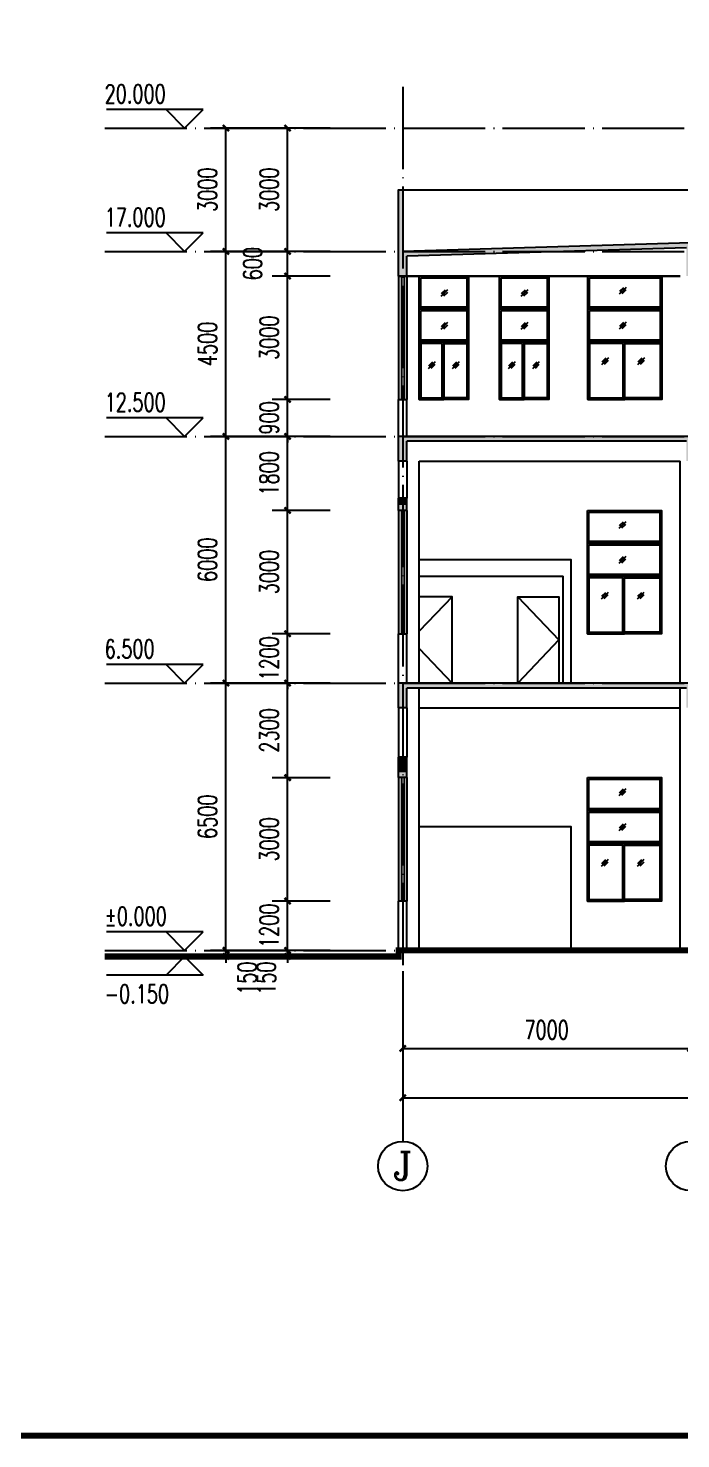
# Model space of a CAD drawing. Extents: x -4747 to 1060961, y -766984 to 396631.
# Drawn here: x 527111 to 542987, y -331389 to -297082 of the extents above; entities that cross this region are included whole.
import ezdxf
from ezdxf.enums import TextEntityAlignment as Align

# ---------------------------------------------------------------- set-up
doc = ezdxf.new("R2010")
doc.units = 0
doc.header["$LTSCALE"] = 1000
doc.header["$MEASUREMENT"] = 0
doc.linetypes.add('DOTE', pattern=[2.42, 2, -0.2, 0.02, -0.2])
doc.layers.get('0').update_dxf_attribs({"linetype": 'CONTINUOUS'})
doc.layers.get('DEFPOINTS').update_dxf_attribs({"linetype": 'CONTINUOUS'})
for name, color, linetype in [('AXIS', 3, 'CONTINUOUS'), ('AXIS_TEXT', 7, 'CONTINUOUS'), ('DIM_ELEV', 3, 'CONTINUOUS'), ('DOTE', 1, 'DOTE'), ('PUB_DIM', 3, 'CONTINUOUS'), ('PUB_TEXT', 7, 'CONTINUOUS'), ('PUB_TITLE', 4, 'CONTINUOUS'), ('WALL', 6, 'CONTINUOUS'), ('WINDOW', 4, 'CONTINUOUS'), ('剖面填充', 147, 'CONTINUOUS'), ('屋面', 4, 'CONTINUOUS'), ('投影', 8, 'CONTINUOUS')]:
    doc.layers.add(name, color=color, linetype=linetype)
doc.styles.add('_TCH_AXIS', font='COMPLEX', dxfattribs={"bigfont": 'GBCBIG'})
doc.styles.add('_TCH_DIM', font='SIMPLEX', dxfattribs={"bigfont": 'GBCBIG'})
doc.styles.add('DIM_FONT', font='SIMPLEX', dxfattribs={"width": 0.7, "bigfont": 'GBCBIG'})
doc.dimstyles.new('DIMN150', dxfattribs={"dimscale": 1.5, "dimtxt": 300, "dimasz": 100, "dimexe": 250, "dimexo": 300, "dimgap": 150, "dimtad": 1, "dimdec": 0, "dimzin": 0, "dimtxsty": 'DIM_FONT', "dimblk": 'ARCHTICK', "dimcen": 0.09, "dimclrt": 7, "dimazin": 3, "dimtfac": 1, "dimtdec": 0, "dimtix": 1, "dimtmove": 0, "dimatfit": 3, "dimtolj": 1, "dimtzin": 0})

# ---------------------------------------------------------------- blocks, each defined once
blk = doc.blocks.new('_ARCHTICK')
at = {"color": 0, "linetype": 'BYBLOCK', "const_width": 0.4}
blk.add_lwpolyline([(-0.5, -0.5), (0.5, 0.5)], dxfattribs=at)
blk = doc.blocks.new('*D654')
at = {"layer": 'DEFPOINTS', "color": 0}
for p in [(533422, -319510), (534907, -319510), (534907, -319660)]:
    blk.add_point(p, dxfattribs=at)
at = {"layer": 'PUB_DIM', "color": 0}
for p, q in [((533422, -319510), (533422, -319360)), ((534457, -319510), (533047, -319510)), ((534457, -319660), (533047, -319660)), ((533422, -319660), (533422, -319510)), ((533422, -319660), (533422, -319810))]:
    blk.add_line(p, q, dxfattribs=at)
at = {"layer": 'PUB_DIM', "color": 0, "xscale": 150, "yscale": 150, "zscale": 150}
for p, rotation in [((533422, -319510), 270), ((533422, -319660), 90)]:
    blk.add_blockref('_ARCHTICK', p, dxfattribs=dict(at, rotation=rotation))
at = {"layer": 'PUB_DIM', "color": 7, "insert": (532904, -320185), "char_height": 450, "attachment_point": 5, "rotation": 90, "style": 'DIM_FONT'}
blk.add_mtext('\\A1;150', dxfattribs=at)
blk = doc.blocks.new('*D655')
at = {"layer": 'DEFPOINTS', "color": 0}
for p in [(533422, -318310), (534907, -318310), (534907, -319510)]:
    blk.add_point(p, dxfattribs=at)
at = {"layer": 'PUB_DIM', "color": 0}
for p, q in [((534457, -318310), (533047, -318310)), ((533422, -318310), (533422, -318160)), ((533422, -319510), (533422, -318310)), ((534457, -319510), (533047, -319510)), ((533422, -319510), (533422, -319660))]:
    blk.add_line(p, q, dxfattribs=at)
at = {"layer": 'PUB_DIM', "color": 0, "xscale": 150, "yscale": 150, "zscale": 150}
for p, rotation in [((533422, -318310), 270), ((533422, -319510), 90)]:
    blk.add_blockref('_ARCHTICK', p, dxfattribs=dict(at, rotation=rotation))
at = {"layer": 'PUB_DIM', "color": 7, "insert": (532972, -318910), "char_height": 450, "attachment_point": 5, "rotation": 90, "style": 'DIM_FONT'}
blk.add_mtext('\\A1;1200', dxfattribs=at)
blk = doc.blocks.new('*D656')
at = {"layer": 'DEFPOINTS', "color": 0}
for p in [(533422, -315310), (534907, -315310), (534907, -318310)]:
    blk.add_point(p, dxfattribs=at)
at = {"layer": 'PUB_DIM', "color": 0}
for p, q in [((534457, -315310), (533047, -315310)), ((533422, -318310), (533422, -315310)), ((534457, -318310), (533047, -318310))]:
    blk.add_line(p, q, dxfattribs=at)
at = {"layer": 'PUB_DIM', "color": 0, "xscale": 150, "yscale": 150, "zscale": 150}
for p, rotation in [((533422, -315310), 90), ((533422, -318310), 270)]:
    blk.add_blockref('_ARCHTICK', p, dxfattribs=dict(at, rotation=rotation))
at = {"layer": 'PUB_DIM', "color": 7, "insert": (532972, -316810), "char_height": 450, "attachment_point": 5, "rotation": 90, "style": 'DIM_FONT'}
blk.add_mtext('\\A1;3000', dxfattribs=at)
blk = doc.blocks.new('*D657')
at = {"layer": 'DEFPOINTS', "color": 0}
for p in [(533422, -313010), (534907, -313010), (534907, -315310)]:
    blk.add_point(p, dxfattribs=at)
at = {"layer": 'PUB_DIM', "color": 0}
for p, q in [((534457, -313010), (533047, -313010)), ((533422, -315310), (533422, -313010)), ((534457, -315310), (533047, -315310))]:
    blk.add_line(p, q, dxfattribs=at)
at = {"layer": 'PUB_DIM', "color": 0, "xscale": 150, "yscale": 150, "zscale": 150}
for p, rotation in [((533422, -313010), 90), ((533422, -315310), 270)]:
    blk.add_blockref('_ARCHTICK', p, dxfattribs=dict(at, rotation=rotation))
at = {"layer": 'PUB_DIM', "color": 7, "insert": (532972, -314160), "char_height": 450, "attachment_point": 5, "rotation": 90, "style": 'DIM_FONT'}
blk.add_mtext('\\A1;2300', dxfattribs=at)
blk = doc.blocks.new('*D658')
at = {"layer": 'DEFPOINTS', "color": 0}
for p in [(533422, -311810), (534907, -311810), (534907, -313010)]:
    blk.add_point(p, dxfattribs=at)
at = {"layer": 'PUB_DIM', "color": 0}
for p, q in [((534457, -311810), (533047, -311810)), ((533422, -311810), (533422, -311660)), ((533422, -313010), (533422, -311810)), ((534457, -313010), (533047, -313010)), ((533422, -313010), (533422, -313160))]:
    blk.add_line(p, q, dxfattribs=at)
at = {"layer": 'PUB_DIM', "color": 0, "xscale": 150, "yscale": 150, "zscale": 150}
for p, rotation in [((533422, -311810), 270), ((533422, -313010), 90)]:
    blk.add_blockref('_ARCHTICK', p, dxfattribs=dict(at, rotation=rotation))
at = {"layer": 'PUB_DIM', "color": 7, "insert": (532972, -312410), "char_height": 450, "attachment_point": 5, "rotation": 90, "style": 'DIM_FONT'}
blk.add_mtext('\\A1;1200', dxfattribs=at)
blk = doc.blocks.new('*D659')
at = {"layer": 'DEFPOINTS', "color": 0}
for p in [(533422, -308810), (534907, -308810), (534907, -311810)]:
    blk.add_point(p, dxfattribs=at)
at = {"layer": 'PUB_DIM', "color": 0}
for p, q in [((534457, -308810), (533047, -308810)), ((533422, -311810), (533422, -308810)), ((534457, -311810), (533047, -311810))]:
    blk.add_line(p, q, dxfattribs=at)
at = {"layer": 'PUB_DIM', "color": 0, "xscale": 150, "yscale": 150, "zscale": 150}
for p, rotation in [((533422, -308810), 90), ((533422, -311810), 270)]:
    blk.add_blockref('_ARCHTICK', p, dxfattribs=dict(at, rotation=rotation))
at = {"layer": 'PUB_DIM', "color": 7, "insert": (532972, -310310), "char_height": 450, "attachment_point": 5, "rotation": 90, "style": 'DIM_FONT'}
blk.add_mtext('\\A1;3000', dxfattribs=at)
blk = doc.blocks.new('*D660')
at = {"layer": 'DEFPOINTS', "color": 0}
for p in [(533422, -307010), (534907, -307010), (534907, -308810)]:
    blk.add_point(p, dxfattribs=at)
at = {"layer": 'PUB_DIM', "color": 0}
for p, q in [((534457, -307010), (533047, -307010)), ((533422, -308810), (533422, -307010)), ((534457, -308810), (533047, -308810))]:
    blk.add_line(p, q, dxfattribs=at)
at = {"layer": 'PUB_DIM', "color": 0, "xscale": 150, "yscale": 150, "zscale": 150}
for p, rotation in [((533422, -307010), 90), ((533422, -308810), 270)]:
    blk.add_blockref('_ARCHTICK', p, dxfattribs=dict(at, rotation=rotation))
at = {"layer": 'PUB_DIM', "color": 7, "insert": (532972, -307910), "char_height": 450, "attachment_point": 5, "rotation": 90, "style": 'DIM_FONT'}
blk.add_mtext('\\A1;1800', dxfattribs=at)
blk = doc.blocks.new('*D661')
at = {"layer": 'DEFPOINTS', "color": 0}
for p in [(533422, -306110), (534907, -306110), (534907, -307010)]:
    blk.add_point(p, dxfattribs=at)
at = {"layer": 'PUB_DIM', "color": 0}
for p, q in [((533422, -306110), (533422, -305960)), ((534457, -306110), (533047, -306110)), ((533422, -307010), (533422, -306110)), ((534457, -307010), (533047, -307010)), ((533422, -307010), (533422, -307160))]:
    blk.add_line(p, q, dxfattribs=at)
at = {"layer": 'PUB_DIM', "color": 0, "xscale": 150, "yscale": 150, "zscale": 150}
for p, rotation in [((533422, -306110), 270), ((533422, -307010), 90)]:
    blk.add_blockref('_ARCHTICK', p, dxfattribs=dict(at, rotation=rotation))
at = {"layer": 'PUB_DIM', "color": 7, "insert": (532972, -306560), "char_height": 450, "attachment_point": 5, "rotation": 90, "style": 'DIM_FONT'}
blk.add_mtext('\\A1;900', dxfattribs=at)
blk = doc.blocks.new('*D662')
at = {"layer": 'DEFPOINTS', "color": 0}
for p in [(533422, -303110), (534907, -303110), (534907, -306110)]:
    blk.add_point(p, dxfattribs=at)
at = {"layer": 'PUB_DIM', "color": 0}
for p, q in [((534457, -303110), (533047, -303110)), ((533422, -306110), (533422, -303110)), ((534457, -306110), (533047, -306110))]:
    blk.add_line(p, q, dxfattribs=at)
at = {"layer": 'PUB_DIM', "color": 0, "xscale": 150, "yscale": 150, "zscale": 150}
for p, rotation in [((533422, -303110), 90), ((533422, -306110), 270)]:
    blk.add_blockref('_ARCHTICK', p, dxfattribs=dict(at, rotation=rotation))
at = {"layer": 'PUB_DIM', "color": 7, "insert": (532972, -304610), "char_height": 450, "attachment_point": 5, "rotation": 90, "style": 'DIM_FONT'}
blk.add_mtext('\\A1;3000', dxfattribs=at)
blk = doc.blocks.new('*D663')
at = {"layer": 'DEFPOINTS', "color": 0}
for p in [(533422, -302510), (534907, -302510), (534907, -303110)]:
    blk.add_point(p, dxfattribs=at)
at = {"layer": 'PUB_DIM', "color": 0}
for p, q in [((534457, -302510), (533047, -302510)), ((533422, -303110), (533422, -302510)), ((534457, -303110), (533047, -303110))]:
    blk.add_line(p, q, dxfattribs=at)
at = {"layer": 'PUB_DIM', "color": 0, "xscale": 150, "yscale": 150, "zscale": 150}
for p, rotation in [((533422, -302510), 90), ((533422, -303110), 270)]:
    blk.add_blockref('_ARCHTICK', p, dxfattribs=dict(at, rotation=rotation))
at = {"layer": 'PUB_DIM', "color": 7, "insert": (532571, -302810), "char_height": 450, "attachment_point": 5, "rotation": 90, "style": 'DIM_FONT'}
blk.add_mtext('\\A1;600', dxfattribs=at)
blk = doc.blocks.new('*D664')
at = {"layer": 'DEFPOINTS', "color": 0}
for p in [(533422, -299510), (534907, -299510), (534907, -302510)]:
    blk.add_point(p, dxfattribs=at)
at = {"layer": 'PUB_DIM', "color": 0}
for p, q in [((534457, -299510), (533047, -299510)), ((533422, -302510), (533422, -299510)), ((534457, -302510), (533047, -302510))]:
    blk.add_line(p, q, dxfattribs=at)
at = {"layer": 'PUB_DIM', "color": 0, "xscale": 150, "yscale": 150, "zscale": 150}
for p, rotation in [((533422, -299510), 90), ((533422, -302510), 270)]:
    blk.add_blockref('_ARCHTICK', p, dxfattribs=dict(at, rotation=rotation))
at = {"layer": 'PUB_DIM', "color": 7, "insert": (532972, -301010), "char_height": 450, "attachment_point": 5, "rotation": 90, "style": 'DIM_FONT'}
blk.add_mtext('\\A1;3000', dxfattribs=at)
blk = doc.blocks.new('*D665')
at = {"layer": 'DEFPOINTS', "color": 0}
for p in [(531922, -319510), (534907, -319510), (534907, -319660)]:
    blk.add_point(p, dxfattribs=at)
at = {"layer": 'PUB_DIM', "color": 0}
for p, q in [((531922, -319510), (531922, -319360)), ((534457, -319510), (531547, -319510)), ((534457, -319660), (531547, -319660)), ((531922, -319660), (531922, -319510)), ((531922, -319660), (531922, -319810))]:
    blk.add_line(p, q, dxfattribs=at)
at = {"layer": 'PUB_DIM', "color": 0, "xscale": 150, "yscale": 150, "zscale": 150}
for p, rotation in [((531922, -319510), 270), ((531922, -319660), 90)]:
    blk.add_blockref('_ARCHTICK', p, dxfattribs=dict(at, rotation=rotation))
at = {"layer": 'PUB_DIM', "color": 7, "insert": (532439, -320185), "char_height": 450, "attachment_point": 5, "rotation": 90, "style": 'DIM_FONT'}
blk.add_mtext('\\A1;150', dxfattribs=at)
blk = doc.blocks.new('*D666')
at = {"layer": 'DEFPOINTS', "color": 0}
for p in [(531922, -313010), (534907, -313010), (534907, -319510)]:
    blk.add_point(p, dxfattribs=at)
at = {"layer": 'PUB_DIM', "color": 0}
for p, q in [((534457, -313010), (531547, -313010)), ((531922, -319510), (531922, -313010)), ((534457, -319510), (531547, -319510))]:
    blk.add_line(p, q, dxfattribs=at)
at = {"layer": 'PUB_DIM', "color": 0, "xscale": 150, "yscale": 150, "zscale": 150}
for p, rotation in [((531922, -313010), 90), ((531922, -319510), 270)]:
    blk.add_blockref('_ARCHTICK', p, dxfattribs=dict(at, rotation=rotation))
at = {"layer": 'PUB_DIM', "color": 7, "insert": (531472, -316260), "char_height": 450, "attachment_point": 5, "rotation": 90, "style": 'DIM_FONT'}
blk.add_mtext('\\A1;6500', dxfattribs=at)
blk = doc.blocks.new('*D667')
at = {"layer": 'DEFPOINTS', "color": 0}
for p in [(531922, -307010), (534907, -307010), (534907, -313010)]:
    blk.add_point(p, dxfattribs=at)
at = {"layer": 'PUB_DIM', "color": 0}
for p, q in [((534457, -307010), (531547, -307010)), ((531922, -313010), (531922, -307010)), ((534457, -313010), (531547, -313010))]:
    blk.add_line(p, q, dxfattribs=at)
at = {"layer": 'PUB_DIM', "color": 0, "xscale": 150, "yscale": 150, "zscale": 150}
for p, rotation in [((531922, -307010), 90), ((531922, -313010), 270)]:
    blk.add_blockref('_ARCHTICK', p, dxfattribs=dict(at, rotation=rotation))
at = {"layer": 'PUB_DIM', "color": 7, "insert": (531472, -310010), "char_height": 450, "attachment_point": 5, "rotation": 90, "style": 'DIM_FONT'}
blk.add_mtext('\\A1;6000', dxfattribs=at)
blk = doc.blocks.new('*D668')
at = {"layer": 'DEFPOINTS', "color": 0}
for p in [(531922, -302510), (534907, -302510), (534907, -307010)]:
    blk.add_point(p, dxfattribs=at)
at = {"layer": 'PUB_DIM', "color": 0}
for p, q in [((534457, -302510), (531547, -302510)), ((531922, -307010), (531922, -302510)), ((534457, -307010), (531547, -307010))]:
    blk.add_line(p, q, dxfattribs=at)
at = {"layer": 'PUB_DIM', "color": 0, "xscale": 150, "yscale": 150, "zscale": 150}
for p, rotation in [((531922, -302510), 90), ((531922, -307010), 270)]:
    blk.add_blockref('_ARCHTICK', p, dxfattribs=dict(at, rotation=rotation))
at = {"layer": 'PUB_DIM', "color": 7, "insert": (531472, -304760), "char_height": 450, "attachment_point": 5, "rotation": 90, "style": 'DIM_FONT'}
blk.add_mtext('\\A1;4500', dxfattribs=at)
blk = doc.blocks.new('*D669')
at = {"layer": 'DEFPOINTS', "color": 0}
for p in [(531922, -299510), (534907, -299510), (534907, -302510)]:
    blk.add_point(p, dxfattribs=at)
at = {"layer": 'PUB_DIM', "color": 0}
for p, q in [((534457, -299510), (531547, -299510)), ((531922, -302510), (531922, -299510)), ((534457, -302510), (531547, -302510))]:
    blk.add_line(p, q, dxfattribs=at)
at = {"layer": 'PUB_DIM', "color": 0, "xscale": 150, "yscale": 150, "zscale": 150}
for p, rotation in [((531922, -299510), 90), ((531922, -302510), 270)]:
    blk.add_blockref('_ARCHTICK', p, dxfattribs=dict(at, rotation=rotation))
at = {"layer": 'PUB_DIM', "color": 7, "insert": (531472, -301010), "char_height": 450, "attachment_point": 5, "rotation": 90, "style": 'DIM_FONT'}
blk.add_mtext('\\A1;3000', dxfattribs=at)
blk = doc.blocks.new('*D692')
at = {"layer": 'AXIS', "color": 0}
for p, q in [((536223, -320818), (536223, -322268)), ((543223, -320818), (543223, -322268)), ((536223, -321893), (543223, -321893))]:
    blk.add_line(p, q, dxfattribs=at)
at = {"layer": 'DEFPOINTS', "color": 0}
for p in [(536223, -320368), (543223, -320368), (543223, -321893)]:
    blk.add_point(p, dxfattribs=at)
at = {"layer": 'AXIS', "color": 0, "xscale": 150, "yscale": 150, "zscale": 150, "rotation": 180}
blk.add_blockref('_ARCHTICK', (536223, -321893), dxfattribs=at)
at = {"layer": 'AXIS', "color": 0, "xscale": 150, "yscale": 150, "zscale": 150}
blk.add_blockref('_ARCHTICK', (543223, -321893), dxfattribs=at)
at = {"layer": 'AXIS', "color": 7, "insert": (539723, -321443), "char_height": 450, "attachment_point": 5, "style": 'DIM_FONT'}
blk.add_mtext('\\A1;7000', dxfattribs=at)
blk = doc.blocks.new('*D693')
at = {"layer": 'AXIS', "color": 0}
for p, q in [((536223, -321944), (536223, -323468)), ((578223, -321944), (578223, -323468)), ((536223, -323093), (578223, -323093))]:
    blk.add_line(p, q, dxfattribs=at)
at = {"layer": 'DEFPOINTS', "color": 0}
for p in [(536223, -321494), (578223, -321494), (578223, -323093)]:
    blk.add_point(p, dxfattribs=at)
at = {"layer": 'AXIS', "color": 0, "xscale": 150, "yscale": 150, "zscale": 150, "rotation": 180}
blk.add_blockref('_ARCHTICK', (536223, -323093), dxfattribs=at)
at = {"layer": 'AXIS', "color": 0, "xscale": 150, "yscale": 150, "zscale": 150}
blk.add_blockref('_ARCHTICK', (578223, -323093), dxfattribs=at)
at = {"layer": 'AXIS', "color": 7, "insert": (557223, -322643), "char_height": 450, "attachment_point": 5, "style": 'DIM_FONT'}
blk.add_mtext('\\A1;42000', dxfattribs=at)

msp = doc.modelspace()

# ---------------------------------------------------------------- hatches: boundary and pattern name
at = {"layer": '剖面填充'}
h = msp.add_hatch(color=256, dxfattribs=at)
h.paths.add_polyline_path([(536223.4, -308509.5), (536123.4, -308509.5), (536123.4, -308659.5), (536223.4, -308659.5)])
h.paths.add_polyline_path([(536323.4, -308509.5), (536223.4, -308509.5), (536223.4, -308659.5), (536323.4, -308659.5)])
at = {"layer": '投影'}
h = msp.add_hatch(color=256, dxfattribs=at)
h.paths.add_polyline_path([(543323.4, -302416.6), (546623.4, -302317.6), (546623.4, -303004.5), (546823.4, -303004.5), (546823.4, -302317.6), (550123.4, -302416.6), (550123.4, -303109.5), (550323.4, -303109.5), (550323.4, -302422.6), (557123.4, -302626.6), (557123.4, -303109.5), (557323.4, -303109.5), (557323.4, -302626.6), (564123.4, -302422.6), (564123.4, -303109.5), (564323.4, -303109.5), (564323.4, -302416.6), (567623.4, -302317.6), (567623.4, -303004.5), (567823.4, -303004.5), (567823.4, -302317.6), (571123.4, -302416.6), (571123.4, -303109.5), (571323.4, -303109.5), (571323.4, -302422.6), (578123.4, -302626.6), (578123.4, -303109.5), (578323.4, -303109.5), (578323.4, -301009.5), (578223.4, -301009.5), (578223.4, -302509.5), (578123.4, -302506.5), (567723.4, -302194.5), (557223.4, -302509.5), (546723.4, -302194.5), (536223.4, -302509.5), (536223.4, -301009.5), (536123.4, -301009.5), (536123.4, -303109.5), (536323.4, -303109.5), (536323.4, -302626.6), (543123.4, -302422.6), (543123.4, -303109.5), (543323.4, -303109.5)])
h.paths.add_polyline_path([(578323.4, -307009.5), (536123.4, -307009.5), (536123.4, -307609.5), (536323.4, -307609.5), (536323.4, -307129.5), (543123.4, -307129.5), (543123.4, -307609.5), (543323.4, -307609.5), (543323.4, -307129.5), (550123.4, -307129.5), (550123.4, -307609.5), (550323.4, -307609.5), (550323.4, -307129.5), (557123.4, -307129.5), (557123.4, -307609.5), (557323.4, -307609.5), (557323.4, -307129.5), (560123.4, -307129.5), (560123.4, -307609.5), (560323.4, -307609.5), (560323.4, -307129.5), (564123.4, -307129.5), (564123.4, -307609.5), (564323.4, -307609.5), (564323.4, -307129.5), (571123.4, -307129.5), (571123.4, -307609.5), (571323.4, -307609.5), (571323.4, -307129.5), (578123.4, -307129.5), (578123.4, -307609.5), (578323.4, -307609.5)])
h.paths.add_polyline_path([(564323.4, -313129.5), (571123.4, -313129.5), (571123.4, -313609.5), (571323.4, -313609.5), (571323.4, -313129.5), (578123.4, -313129.5), (578123.4, -313609.5), (578323.4, -313609.5), (578323.4, -313009.5), (536123.4, -313009.5), (536123.4, -313609.5), (536323.4, -313609.5), (536323.4, -313129.5), (543123.4, -313129.5), (543123.4, -313609.5), (543323.4, -313609.5), (543323.4, -313129.5), (550123.4, -313129.5), (550123.4, -313609.5), (550323.4, -313609.5), (550323.4, -313129.5), (557123.4, -313129.5), (557123.4, -313609.5), (557323.4, -313609.5), (557323.4, -313129.5), (560123.4, -313129.5), (560123.4, -313609.5), (560323.4, -313609.5), (560323.4, -313129.5), (564123.4, -313129.5), (564123.4, -313609.5), (564323.4, -313609.5)])
h.paths.add_polyline_path([(548661.9, -322139.1), (550708.7, -322139.1), (550708.7, -321184.9), (548661.9, -321184.9)], flags=9)
h = msp.add_hatch(color=256, dxfattribs=at)
h.paths.add_polyline_path([(536323.4, -315159.5), (536123.4, -315159.5), (536123.4, -315309.5), (536323.4, -315309.5)])
h.paths.add_polyline_path([(536323.4, -308659.5), (536123.4, -308659.5), (536123.4, -308809.5), (536323.4, -308809.5)])
h.paths.add_polyline_path([(578323.4, -308659.5), (578123.4, -308659.5), (578123.4, -308809.5), (578323.4, -308809.5)])
h.paths.add_polyline_path([(578323.4, -315159.5), (578123.4, -315159.5), (578123.4, -315309.5), (578323.4, -315309.5)])
h = msp.add_hatch(color=256, dxfattribs=at)
h.paths.add_polyline_path([(536223.4, -314809.5), (536123.4, -314809.5), (536123.4, -315159.5), (536223.4, -315159.5)])
h.paths.add_polyline_path([(536223.4, -315159.5), (536323.4, -315159.5), (536323.4, -314809.5), (536223.4, -314809.5)])

# ---------------------------------------------------------------- linework, layer by layer
at = {"layer": 'AXIS'}
msp.add_line((536223.4, -320018.5), (536223.4, -324156.2), dxfattribs=at)
for centre in [(536223.4, -324756.2), (543223.4, -324756.2)]:
    msp.add_circle(centre, 600, dxfattribs=at)
at = {"layer": 'DIM_ELEV'}
for p, q in [((531364, -299059.5), (529016.5, -299059.5)), ((530914, -299509.5), (530464, -299059.5)), ((530914, -299509.5), (531364, -299059.5)), ((531364, -302059.5), (529016.5, -302059.5)), ((530914, -302509.5), (530464, -302059.5)), ((530914, -302509.5), (531364, -302059.5)), ((531364, -306559.5), (529016.5, -306559.5)), ((530914, -307009.5), (530464, -306559.5)), ((530914, -307009.5), (531364, -306559.5)), ((531364, -312559.5), (529016.5, -312559.5)), ((530914, -313009.5), (530464, -312559.5)), ((530914, -313009.5), (531364, -312559.5)), ((531364, -319059.5), (529016.5, -319059.5)), ((530914, -319509.5), (530464, -319059.5)), ((530914, -319509.5), (531364, -319059.5)), ((530914, -319659.5), (530464, -320109.5)), ((530914, -319659.5), (531364, -320109.5)), ((531364, -320109.5), (529016.5, -320109.5))]:
    msp.add_line(p, q, dxfattribs=at)
at = {"layer": 'DOTE'}
msp.add_line((536223.4, -298509.5), (536223.4, -321543.1), dxfattribs=at)
for points in [[(528971.5, -299509.5), (585430.3, -299509.5)], [(528971.5, -302509.5), (585430.3, -302509.5)], [(528971.5, -307009.5), (585430.3, -307009.5)], [(528971.5, -313009.5), (585430.3, -313009.5)], [(528971.5, -319509.5), (585430.3, -319509.5)]]:
    msp.add_lwpolyline(points, dxfattribs=at)
at = {"layer": 'PUB_TITLE', "const_width": 150}
msp.add_lwpolyline([(425670.8, -331314.3), (598770.8, -331314.3), (598770.8, -208164.3), (425670.8, -208164.3)], close=True, dxfattribs=at)
at = {"layer": 'WALL'}
for points in [[(536123.4, -303109.5), (536123.4, -301009.5)], [(536123.4, -302509.5), (536123.4, -301009.5), (536223.4, -301009.5), (536223.4, -302509.5)], [(546723.4, -302194.5), (536223.4, -302509.5)], [(543123.4, -302422.6), (536323.4, -302626.6)], [(536323.4, -302509.5), (536323.4, -302506.5)], [(536323.4, -303109.5), (536323.4, -302626.6)], [(536123.4, -303109.5), (536323.4, -303109.5)], [(536123.4, -303109.5), (536323.4, -303109.5)], [(536323.4, -303109.5), (536123.4, -303109.5)], [(536123.4, -307609.5), (536123.4, -306109.5)], [(536123.4, -306109.5), (536323.4, -306109.5)], [(536323.4, -307009.5), (536323.4, -306109.5)], [(578323.4, -307009.5), (536123.4, -307009.5)], [(536323.4, -307609.5), (536323.4, -307129.5)], [(543123.4, -307129.5), (536323.4, -307129.5)], [(536323.4, -307609.5), (536123.4, -307609.5)], [(536123.4, -307609.5), (536123.4, -308509.5)], [(536323.4, -307609.5), (536323.4, -308509.5)], [(536123.4, -308809.5), (536123.4, -308509.5)], [(536323.4, -308509.5), (536123.4, -308509.5)], [(536323.4, -308659.5), (536123.4, -308659.5)], [(536323.4, -308809.5), (536323.4, -308509.5)], [(536323.4, -308809.5), (536123.4, -308809.5)], [(536123.4, -313009.5), (536123.4, -311809.5)], [(536123.4, -311809.5), (536323.4, -311809.5)], [(536323.4, -313009.5), (536323.4, -311809.5)], [(578323.4, -313009.5), (536123.4, -313009.5)], [(536123.4, -313609.5), (536123.4, -313009.5)], [(543123.4, -313129.5), (536323.4, -313129.5)], [(536323.4, -313609.5), (536323.4, -313129.5)], [(536323.4, -313609.5), (536123.4, -313609.5)], [(536123.4, -313609.5), (536123.4, -314809.5)], [(536323.4, -313609.5), (536323.4, -314809.5)], [(536123.4, -315309.5), (536123.4, -314809.5)], [(536323.4, -314809.5), (536123.4, -314809.5)], [(536323.4, -315309.5), (536323.4, -314809.5)], [(536323.4, -315159.5), (536123.4, -315159.5)], [(536323.4, -315309.5), (536123.4, -315309.5)], [(536123.4, -319659.5), (536123.4, -318309.5)], [(536323.4, -318309.5), (536123.4, -318309.5)], [(536323.4, -319509.5), (536323.4, -318309.5)]]:
    msp.add_lwpolyline(points, dxfattribs=at)
at = {"layer": 'WINDOW', "linetype": 'BYBLOCK'}
for points in [[(536123.4, -303109.5), (536123.4, -306109.5)], [(536190.1, -303109.5), (536190.1, -306109.5)], [(536256.7, -303109.5), (536256.7, -306109.5)], [(536323.4, -303109.5), (536323.4, -306109.5)], [(536123.4, -308809.5), (536123.4, -311809.5)], [(536190.1, -308809.5), (536190.1, -311809.5)], [(536256.7, -308809.5), (536256.7, -311809.5)], [(536323.4, -308809.5), (536323.4, -311809.5)], [(536123.4, -315309.5), (536123.4, -318309.5)], [(536190.1, -315309.5), (536190.1, -318309.5)], [(536256.7, -315309.5), (536256.7, -318309.5)], [(536323.4, -315309.5), (536323.4, -318309.5)]]:
    msp.add_lwpolyline(points, dxfattribs=at)
at = {"layer": '屋面', "const_width": 150}
msp.add_lwpolyline([(528971.5, -319659.5), (536123.4, -319659.5), (536123.4, -319509.5), (578323.4, -319509.5), (578323.4, -319659.5), (585430.3, -319659.5)], dxfattribs=at)
at = {"layer": '投影'}
for points in [[(536223.4, -301009.5), (557123.4, -301009.5)], [(536323.4, -303109.5), (542973.4, -303109.5)], [(542973.4, -303109.5), (536323.4, -303109.5)], [(537315.4, -303442.6), (537148.7, -303609.3)], [(537251.3, -303450.1), (537156.2, -303545.2)], [(537307.8, -303506.7), (537212.8, -303601.7)], [(539265.4, -303442.6), (539098.7, -303609.3)], [(539201.3, -303450.1), (539106.2, -303545.2)], [(539257.8, -303506.7), (539162.8, -303601.7)], [(541657, -303384.8), (541490.3, -303551.5)], [(541592.9, -303392.3), (541497.9, -303487.4)], [(541649.5, -303448.9), (541554.4, -303544)], [(536623.4, -303909.5), (537823.4, -303909.5)], [(538573.4, -303909.5), (539773.4, -303909.5)], [(540723.4, -303909.5), (542523.4, -303909.5)], [(537315.4, -304242.6), (537148.7, -304409.3)], [(537251.3, -304250.1), (537156.2, -304345.2)], [(539265.4, -304242.6), (539098.7, -304409.3)], [(539201.3, -304250.1), (539106.2, -304345.2)], [(541657, -304234.1), (541490.3, -304400.8)], [(541592.9, -304241.6), (541497.9, -304336.7)], [(541649.5, -304298.2), (541554.4, -304393.3)], [(537307.8, -304306.7), (537212.8, -304401.7)], [(539257.8, -304306.7), (539162.8, -304401.7)], [(536623.4, -304709.5), (537823.4, -304709.5), (537823.4, -306109.5), (536623.4, -306109.5), (536623.4, -304709.5)], [(536623.4, -304709.5), (537823.4, -304709.5)], [(537223.4, -304709.5), (537223.4, -306109.5)], [(537223.4, -304749.5), (537783.4, -304749.5), (537783.4, -306069.5), (537223.4, -306069.5)], [(538573.4, -304709.5), (539773.4, -304709.5), (539773.4, -306109.5), (538573.4, -306109.5), (538573.4, -304709.5)], [(538573.4, -304709.5), (539773.4, -304709.5)], [(539173.4, -304709.5), (539173.4, -306109.5)], [(539173.4, -304749.5), (539733.4, -304749.5), (539733.4, -306069.5), (539173.4, -306069.5)], [(540723.4, -304709.5), (542523.4, -304709.5)], [(541623.4, -304749.5), (542483.4, -304749.5), (542483.4, -306069.5), (541623.4, -306069.5)], [(537008.3, -305198.8), (536841.6, -305365.5)], [(536944.2, -305206.3), (536849.1, -305301.4)], [(537000.8, -305262.9), (536905.7, -305358)], [(537595.3, -305198.8), (537428.5, -305365.5)], [(537531.1, -305206.3), (537436.1, -305301.4)], [(537587.7, -305262.9), (537492.7, -305358)], [(538958.3, -305198.8), (538791.6, -305365.5)], [(538894.2, -305206.3), (538799.1, -305301.4)], [(538950.8, -305262.9), (538855.7, -305358)], [(539545.3, -305198.8), (539378.5, -305365.5)], [(539481.1, -305206.3), (539386.1, -305301.4)], [(539537.7, -305262.9), (539442.7, -305358)], [(541228.9, -305102.9), (541062.1, -305269.6)], [(541164.7, -305110.4), (541069.7, -305205.5)], [(541221.3, -305167), (541126.3, -305262)], [(542101.5, -305102.9), (541934.8, -305269.6)], [(542037.4, -305110.4), (541942.4, -305205.5)], [(542094, -305167), (541998.9, -305262)], [(536623.4, -307609.5), (542973.4, -307609.5)], [(536623.4, -313009.5), (536623.4, -307609.5)], [(542973.4, -313009.5), (542973.4, -307609.5)], [(541647.6, -309084.8), (541480.9, -309251.5)], [(541583.5, -309092.3), (541488.4, -309187.4)], [(541640.1, -309148.9), (541545, -309244)], [(540714, -309609.5), (542514, -309609.5)], [(540323.4, -313009.5), (540323.4, -310009.5), (536623.4, -310009.5)], [(541647.6, -309934.1), (541480.9, -310100.8)], [(541583.5, -309941.6), (541488.4, -310036.7)], [(541640.1, -309998.2), (541545, -310093.3)], [(536623.4, -310409.5), (540123.4, -310409.5)], [(540123.4, -313009.5), (540123.4, -310409.5)], [(540714, -310409.5), (542514, -310409.5)], [(541614, -310449.5), (542474, -310449.5), (542474, -311769.5), (541614, -311769.5)], [(541219.4, -310802.9), (541052.7, -310969.6)], [(541155.3, -310810.4), (541060.3, -310905.5)], [(542092.1, -310802.9), (541925.4, -310969.6)], [(542028, -310810.4), (541932.9, -310905.5)], [(536623.4, -313009.5), (537423.4, -313009.5), (537423.4, -310909.5), (536623.4, -310909.5)], [(537423.4, -310909.5), (536623.4, -311749.5)], [(539023.4, -310909.5), (540023.4, -311959.5), (539023.4, -313009.5)], [(541211.9, -310867), (541116.8, -310962)], [(542084.6, -310867), (541989.5, -310962)], [(536623.4, -312169.5), (537423.4, -313009.5)], [(536623.4, -319509.5), (536623.4, -313129.5)], [(542973.4, -319509.5), (542973.4, -313129.5)], [(536623.4, -313609.5), (542973.4, -313609.5)], [(541647.6, -315584.8), (541480.9, -315751.5)], [(541583.5, -315592.3), (541488.4, -315687.4)], [(541640.1, -315648.9), (541545, -315744)], [(540714, -316109.5), (542514, -316109.5)], [(540323.4, -319509.5), (540323.4, -316509.5), (536623.4, -316509.5)], [(541647.6, -316434.1), (541480.9, -316600.8)], [(541583.5, -316441.6), (541488.4, -316536.7)], [(541640.1, -316498.2), (541545, -316593.3)], [(540714, -316909.5), (542514, -316909.5)], [(541614, -316949.5), (542474, -316949.5), (542474, -318269.5), (541614, -318269.5)], [(541219.4, -317302.9), (541052.7, -317469.6)], [(541155.3, -317310.4), (541060.3, -317405.5)], [(542092.1, -317302.9), (541925.4, -317469.6)], [(542028, -317310.4), (541932.9, -317405.5)], [(541211.9, -317367), (541116.8, -317462)], [(542084.6, -317367), (541989.5, -317462)]]:
    msp.add_lwpolyline(points, dxfattribs=at)
for points in [[(536623.4, -303109.5), (537823.4, -303109.5), (537823.4, -303909.5), (536623.4, -303909.5)], [(536663.4, -303149.5), (537783.4, -303149.5), (537783.4, -303869.5), (536663.4, -303869.5)], [(538573.4, -303109.5), (539773.4, -303109.5), (539773.4, -303909.5), (538573.4, -303909.5)], [(538613.4, -303149.5), (539733.4, -303149.5), (539733.4, -303869.5), (538613.4, -303869.5)], [(540723.4, -303109.5), (542523.4, -303109.5), (542523.4, -306109.5), (540723.4, -306109.5)], [(540723.4, -303109.5), (542523.4, -303109.5), (542523.4, -303909.5), (540723.4, -303909.5)], [(540763.4, -303149.5), (542483.4, -303149.5), (542483.4, -303869.5), (540763.4, -303869.5)], [(536623.4, -303909.5), (537823.4, -303909.5), (537823.4, -304709.5), (536623.4, -304709.5)], [(536663.4, -303949.5), (537783.4, -303949.5), (537783.4, -304669.5), (536663.4, -304669.5)], [(538573.4, -303909.5), (539773.4, -303909.5), (539773.4, -304709.5), (538573.4, -304709.5)], [(538613.4, -303949.5), (539733.4, -303949.5), (539733.4, -304669.5), (538613.4, -304669.5)], [(540723.4, -303909.5), (542523.4, -303909.5), (542523.4, -304709.5), (540723.4, -304709.5)], [(540763.4, -303949.5), (542483.4, -303949.5), (542483.4, -304669.5), (540763.4, -304669.5)], [(537223.4, -304709.5), (536623.4, -304709.5), (536623.4, -306109.5), (537223.4, -306109.5)], [(537183.4, -304749.5), (536663.4, -304749.5), (536663.4, -306069.5), (537183.4, -306069.5)], [(537223.4, -304709.5), (537823.4, -304709.5), (537823.4, -306109.5), (537223.4, -306109.5)], [(539173.4, -304709.5), (538573.4, -304709.5), (538573.4, -306109.5), (539173.4, -306109.5)], [(539133.4, -304749.5), (538613.4, -304749.5), (538613.4, -306069.5), (539133.4, -306069.5)], [(539173.4, -304709.5), (539773.4, -304709.5), (539773.4, -306109.5), (539173.4, -306109.5)], [(541623.4, -304709.5), (540723.4, -304709.5), (540723.4, -306109.5), (541623.4, -306109.5)], [(541583.4, -304749.5), (540763.4, -304749.5), (540763.4, -306069.5), (541583.4, -306069.5)], [(541623.4, -304709.5), (542523.4, -304709.5), (542523.4, -306109.5), (541623.4, -306109.5)], [(540714, -308809.5), (542514, -308809.5), (542514, -311809.5), (540714, -311809.5)], [(540714, -308809.5), (542514, -308809.5), (542514, -309609.5), (540714, -309609.5)], [(540754, -308849.5), (542474, -308849.5), (542474, -309569.5), (540754, -309569.5)], [(540714, -309609.5), (542514, -309609.5), (542514, -310409.5), (540714, -310409.5)], [(540754, -309649.5), (542474, -309649.5), (542474, -310369.5), (540754, -310369.5)], [(541614, -310409.5), (540714, -310409.5), (540714, -311809.5), (541614, -311809.5)], [(541574, -310449.5), (540754, -310449.5), (540754, -311769.5), (541574, -311769.5)], [(541614, -310409.5), (542514, -310409.5), (542514, -311809.5), (541614, -311809.5)], [(539023.4, -313009.5), (539023.4, -310909.5), (540023.4, -310909.5), (540023.4, -313009.5), (539023.4, -313009.5)], [(540714, -315309.5), (542514, -315309.5), (542514, -318309.5), (540714, -318309.5)], [(540714, -315309.5), (542514, -315309.5), (542514, -316109.5), (540714, -316109.5)], [(540754, -315349.5), (542474, -315349.5), (542474, -316069.5), (540754, -316069.5)], [(540714, -316109.5), (542514, -316109.5), (542514, -316909.5), (540714, -316909.5)], [(540754, -316149.5), (542474, -316149.5), (542474, -316869.5), (540754, -316869.5)], [(541614, -316909.5), (540714, -316909.5), (540714, -318309.5), (541614, -318309.5)], [(541574, -316949.5), (540754, -316949.5), (540754, -318269.5), (541574, -318269.5)], [(541614, -316909.5), (542514, -316909.5), (542514, -318309.5), (541614, -318309.5)]]:
    msp.add_lwpolyline(points, close=True, dxfattribs=at)
for points in [[(536769.1, -305437.5, 0, 0, 0), (536956.1, -305437.5, 40, 0, 0), (537106.1, -305437.5, 0, 0, 0)], [(537681.7, -305437.5, 0, 0, 0), (537494.7, -305437.5, 40, 0, 0), (537344.7, -305437.5, 0, 0, 0)], [(538719.1, -305437.5, 0, 0, 0), (538906.1, -305437.5, 40, 0, 0), (539056.1, -305437.5, 0, 0, 0)], [(539631.7, -305437.5, 0, 0, 0), (539444.7, -305437.5, 40, 0, 0), (539294.7, -305437.5, 0, 0, 0)], [(540998, -305413, 0, 0, 0), (541185, -305413, 40, 0, 0), (541335, -305413, 0, 0, 0)], [(542188, -305413, 0, 0, 0), (542001, -305413, 40, 0, 0), (541851, -305413, 0, 0, 0)], [(540988.6, -311113, 0, 0, 0), (541175.6, -311113, 40, 0, 0), (541325.6, -311113, 0, 0, 0)], [(542178.6, -311113, 0, 0, 0), (541991.6, -311113, 40, 0, 0), (541841.6, -311113, 0, 0, 0)], [(540988.6, -317613, 0, 0, 0), (541175.6, -317613, 40, 0, 0), (541325.6, -317613, 0, 0, 0)], [(542178.6, -317613, 0, 0, 0), (541991.6, -317613, 40, 0, 0), (541841.6, -317613, 0, 0, 0)]]:
    msp.add_lwpolyline(points, format="xyseb", dxfattribs=at)

# ---------------------------------------------------------------- texts
at = {"layer": 'AXIS_TEXT', "style": '_TCH_AXIS', "width": 1.353234}
msp.add_text('J', height=685.8, dxfattribs=at).set_placement((535980.8, -325099.1), (536466, -325099.1), align=Align.FIT)
at = {"layer": 'PUB_TEXT', "style": '_TCH_DIM', "width": 0.705882}
for s, p in [('20.000', (528971.5, -298902)), ('17.000', (528971.5, -301902)), ('12.500', (528971.5, -306402)), ('6.500', (528971.5, -312402)), ('%%P0.000', (528971.5, -318902)), ('-0.150', (528971.5, -320792))]:
    msp.add_text(s, height=446.25, dxfattribs=at).set_placement(p)

# ---------------------------------------------------------------- dimensions: what is measured, and where the dimension line sits
at = {"layer": 'AXIS'}
for p1, p2, distance, picture, middle in [((536223.4, -320367.7), (543223.4, -320367.7), -1525.7, '*D692', (539723.4, -321443.4)), ((536223.4, -321493.9), (578223.4, -321493.9), -1599.6, '*D693', (557223.4, -322643.4))]:
    dim = msp.add_aligned_dim(p1=p1, p2=p2, distance=distance, dimstyle='DIMN150', dxfattribs=at)
    dim.commit()
    dim.dimension.update_dxf_attribs({"geometry": picture, "text_midpoint": middle})
at = {"layer": 'PUB_DIM'}
for p1, p2, distance, picture, middle in [((534907.1, -302509.5), (534907.1, -299509.5), 2985.1, '*D669', (531472, -301009.5)), ((534907.1, -302509.5), (534907.1, -299509.5), 1485.1, '*D664', (532972, -301009.5)), ((534907.1, -307009.5), (534907.1, -302509.5), 2985.1, '*D668', (531472, -304759.5)), ((534907.1, -306109.5), (534907.1, -303109.5), 1485.1, '*D662', (532972, -304609.5)), ((534907.1, -307009.5), (534907.1, -306109.5), 1485.1, '*D661', (532972, -306559.5)), ((534907.1, -313009.5), (534907.1, -307009.5), 2985.1, '*D667', (531472, -310009.5)), ((534907.1, -308809.5), (534907.1, -307009.5), 1485.1, '*D660', (532972, -307909.5)), ((534907.1, -311809.5), (534907.1, -308809.5), 1485.1, '*D659', (532972, -310309.5)), ((534907.1, -313009.5), (534907.1, -311809.5), 1485.1, '*D658', (532972, -312409.5)), ((534907.1, -319509.5), (534907.1, -313009.5), 2985.1, '*D666', (531472, -316259.5)), ((534907.1, -315309.5), (534907.1, -313009.5), 1485.1, '*D657', (532972, -314159.5)), ((534907.1, -318309.5), (534907.1, -315309.5), 1485.1, '*D656', (532972, -316809.5)), ((534907.1, -319509.5), (534907.1, -318309.5), 1485.1, '*D655', (532972, -318909.5))]:
    dim = msp.add_aligned_dim(p1=p1, p2=p2, distance=distance, dimstyle='DIMN150', dxfattribs=at)
    dim.commit()
    dim.dimension.update_dxf_attribs({"geometry": picture, "text_midpoint": middle})
for base, p1, p2, picture, middle in [((533422, -302509.5), (534907.1, -303109.5), (534907.1, -302509.5), '*D663', (532570.7, -302809.5)), ((531922, -319509.5), (534907.1, -319659.5), (534907.1, -319509.5), '*D665', (532439.5, -320184.5)), ((533422, -319509.5), (534907.1, -319659.5), (534907.1, -319509.5), '*D654', (532904.5, -320184.5))]:
    dim = msp.add_linear_dim(base=base, p1=p1, p2=p2, angle=90, dimstyle='DIMN150', dxfattribs=at)
    dim.commit()
    dim.dimension.update_dxf_attribs({"geometry": picture, "text_midpoint": middle, "dimtype": 129})

doc.saveas('drawing.dxf')
